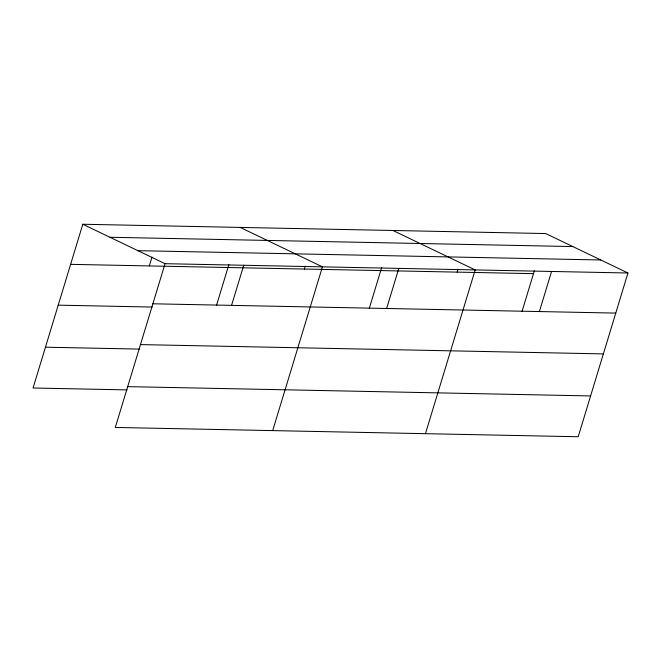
<?xml version="1.0" encoding="UTF-8"?>
<svg xmlns="http://www.w3.org/2000/svg" width="661" height="661" viewBox="0 0 661 661"><rect width="100%" height="100%" fill="white"/><g stroke="black" fill="none" stroke-linecap="round" stroke-linejoin="round"><path stroke-width="0.99" d="M627.95 272.993L165.052 263.689L115.303 427.444L578.201 436.747L627.95 272.993L545.697 233.556L82.799 224.253L33.05 388.007L127.069 389.899M149.312 265.937L151.989 257.129M216.494 305.407L228.896 264.582M231.565 305.365L243.744 265.268M304.382 269.052L305.275 266.119M272.687 430.608L322.436 266.854L240.183 227.417M369.243 308.48L381.653 267.647M386.635 308.489L398.814 268.391M457.139 272.117L458.023 269.184M425.444 433.674L475.193 269.919L392.94 230.491M522 311.546L534.402 270.721M539.393 311.554L551.571 271.456M109.949 237.266L572.839 246.57M137.909 250.676L600.808 259.98M70.62 264.35L533.51 273.654M152.873 303.787L615.771 313.091M58.218 305.159L152.245 307.051M140.479 344.596L603.369 353.899M45.452 347.199L139.471 349.091M127.705 386.635L590.595 395.939M82.799 224.253L165.052 263.689"/></g></svg>
